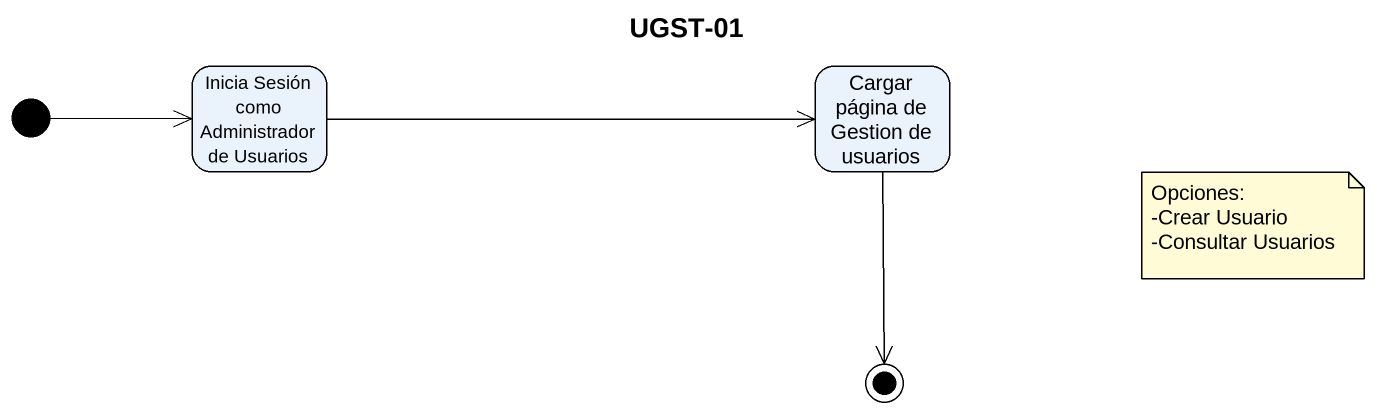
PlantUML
@startuml
title UGST-01
hide empty description
state "Inicia Sesión como Administrador de Usuarios" as Inicia_Sesión_como
state "Cargar página de Gestion de usuarios" as Cargar_página_de_Gestion_de
[*] -right-> Inicia_Sesión_como
Inicia_Sesión_como -right-> Cargar_página_de_Gestion_de
Cargar_página_de_Gestion_de --> [*]
note as N1
  Opciones:
  -Crear Usuario
  -Consultar Usuarios
end note
@enduml
